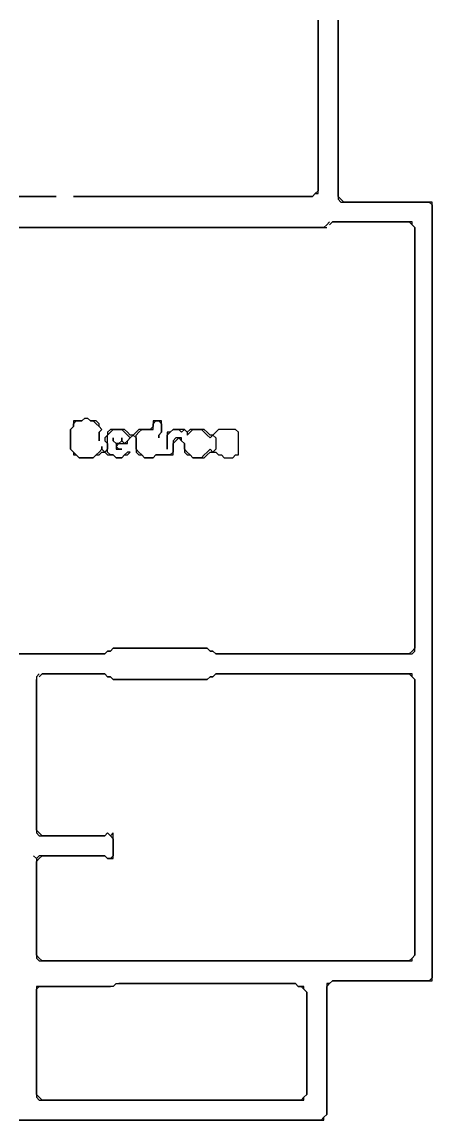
# Model space of a CAD drawing. Header units: metres. Extents: x 39 to 1548, y -1178 to -105.
# Drawn here: x 1324.9 to 1469, y -941 to -554.6 of the extents above; entities that cross this region are included whole.
import ezdxf

# ---------------------------------------------------------------- set-up
doc = ezdxf.new("R2010")
doc.units = ezdxf.units.M

msp = doc.modelspace()

# ---------------------------------------------------------------- linework, layer by layer
for points in [[(1436, -554), (1436, -555), (1436, -556), (1436, -557), (1436, -558), (1436, -559), (1436, -560), (1436, -561), (1436, -562), (1436, -563), (1436, -564), (1436, -565), (1436, -566), (1436, -567), (1436, -568), (1436, -569), (1436, -570), (1436, -571), (1436, -572), (1436, -573), (1436, -574), (1436, -575), (1436, -576), (1436, -577), (1436, -578), (1436, -579), (1436, -580), (1436, -581), (1436, -582), (1436, -583), (1436, -584), (1436, -585), (1436, -586), (1436, -587), (1436, -588), (1436, -589), (1436, -590), (1436, -591), (1436, -592), (1436, -593), (1436, -594), (1436, -595), (1436, -596), (1436, -597), (1436, -598), (1436, -599), (1436, -600), (1436, -601), (1436, -602), (1436, -603), (1436, -604), (1436, -605), (1436, -606), (1436, -607), (1436, -608), (1436, -609), (1436, -610), (1436, -611), (1436, -612), (1436, -613), (1436, -614), (1436, -615), (1436, -616), (1436, -617), (1437, -618), (1438, -618), (1439, -618), (1440, -618), (1441, -618), (1442, -618), (1443, -618), (1444, -618), (1445, -618), (1446, -618), (1447, -618), (1448, -618), (1449, -618), (1450, -618), (1451, -618), (1452, -618), (1453, -618), (1454, -618), (1455, -618), (1456, -618), (1457, -618), (1458, -618), (1459, -618), (1460, -618), (1461, -618), (1462, -618), (1463, -618), (1464, -618), (1465, -618), (1466, -618), (1467, -618), (1468, -618), (1469, -619), (1469, -620), (1469, -621), (1469, -622), (1469, -623), (1469, -624), (1469, -625), (1469, -626), (1469, -627), (1469, -628), (1469, -629), (1469, -630), (1469, -631), (1469, -632), (1469, -633), (1469, -634), (1469, -635), (1469, -636), (1469, -637), (1469, -638), (1469, -639), (1469, -640), (1469, -641), (1469, -642), (1469, -643), (1469, -644), (1469, -645), (1469, -646), (1469, -647), (1469, -648), (1469, -649), (1469, -650), (1469, -651), (1469, -652), (1469, -653), (1469, -654), (1469, -655), (1469, -656), (1469, -657), (1469, -658), (1469, -659), (1469, -660), (1469, -661), (1469, -662), (1469, -663), (1469, -664), (1469, -665), (1469, -666), (1469, -667), (1469, -668), (1469, -669), (1469, -670), (1469, -671), (1469, -672), (1469, -673), (1469, -674), (1469, -675), (1469, -676), (1469, -677), (1469, -678), (1469, -679), (1469, -680), (1469, -681), (1469, -682), (1469, -683), (1469, -684), (1469, -685), (1469, -686), (1469, -687), (1469, -688), (1469, -689), (1469, -690), (1469, -691), (1469, -692), (1469, -693), (1469, -694), (1469, -695), (1469, -696), (1469, -697), (1469, -698), (1469, -699), (1469, -700), (1469, -701), (1469, -702), (1469, -703), (1469, -704), (1469, -705), (1469, -706), (1469, -707), (1469, -708), (1469, -709), (1469, -710), (1469, -711), (1469, -712), (1469, -713), (1469, -714), (1469, -715), (1469, -716), (1469, -717), (1469, -718), (1469, -719), (1469, -720), (1469, -721), (1469, -722), (1469, -723), (1469, -724), (1469, -725), (1469, -726), (1469, -727), (1469, -728), (1469, -729), (1469, -730), (1469, -731), (1469, -732), (1469, -733), (1469, -734), (1469, -735), (1469, -736), (1469, -737), (1469, -738), (1469, -739), (1469, -740), (1469, -741), (1469, -742), (1469, -743), (1469, -744), (1469, -745), (1469, -746), (1469, -747), (1469, -748), (1469, -749), (1469, -750), (1469, -751), (1469, -752), (1469, -753), (1469, -754), (1469, -755), (1469, -756), (1469, -757), (1469, -758), (1469, -759), (1469, -760), (1469, -761), (1469, -762), (1469, -763), (1469, -764), (1469, -765), (1469, -766), (1469, -767), (1469, -768), (1469, -769), (1469, -770), (1469, -771), (1469, -772), (1469, -773), (1469, -774), (1469, -775), (1469, -776), (1469, -777), (1469, -778), (1469, -779), (1469, -780), (1469, -781), (1469, -782), (1469, -783), (1469, -784), (1469, -785), (1469, -786), (1469, -787), (1469, -788), (1469, -789), (1469, -790), (1469, -791), (1469, -792), (1469, -793), (1469, -794), (1469, -795), (1469, -796), (1469, -797), (1469, -798), (1469, -799), (1469, -800), (1469, -801), (1469, -802), (1469, -803), (1469, -804), (1469, -805), (1469, -806), (1469, -807), (1469, -808), (1469, -809), (1469, -810), (1469, -811), (1469, -812), (1469, -813), (1469, -814), (1469, -815), (1469, -816), (1469, -817), (1469, -818), (1469, -819), (1469, -820), (1469, -821), (1469, -822), (1469, -823), (1469, -824), (1469, -825), (1469, -826), (1469, -827), (1469, -828), (1469, -829), (1469, -830), (1469, -831), (1469, -832), (1469, -833), (1469, -834), (1469, -835), (1469, -836), (1469, -837), (1469, -838), (1469, -839), (1469, -840), (1469, -841), (1469, -842), (1469, -843), (1469, -844), (1469, -845), (1469, -846), (1469, -847), (1469, -848), (1469, -849), (1469, -850), (1469, -851), (1469, -852), (1469, -853), (1469, -854), (1469, -855), (1469, -856), (1469, -857), (1469, -858), (1469, -859), (1469, -860), (1469, -861), (1469, -862), (1469, -863), (1469, -864), (1469, -865), (1469, -866), (1469, -867), (1469, -868), (1469, -869), (1469, -870), (1469, -871), (1469, -872), (1469, -873), (1469, -874), (1469, -875), (1469, -876), (1469, -877), (1469, -878), (1469, -879), (1469, -880), (1469, -881), (1469, -882), (1469, -883), (1469, -884), (1469, -885), (1469, -886), (1469, -887), (1469, -888), (1469, -889), (1469, -890), (1469, -891), (1468, -892), (1467, -892), (1466, -892), (1465, -892), (1464, -892), (1463, -892), (1462, -892), (1461, -892), (1460, -892), (1459, -892), (1458, -892), (1457, -892), (1456, -892), (1455, -892), (1454, -892), (1453, -892), (1452, -892), (1451, -892), (1450, -892), (1449, -892), (1448, -892), (1447, -892), (1446, -892), (1445, -892), (1444, -892), (1443, -892), (1442, -892), (1441, -892), (1440, -892), (1439, -892), (1438, -892), (1437, -892), (1436, -892), (1435, -892), (1434, -892), (1433, -893), (1432, -893), (1432, -894), (1432, -895), (1432, -896), (1432, -897), (1432, -898), (1432, -899), (1432, -900), (1432, -901), (1432, -902), (1432, -903), (1432, -904), (1432, -905), (1432, -906), (1432, -907), (1432, -908), (1432, -909), (1432, -910), (1432, -911), (1432, -912), (1432, -913), (1432, -914), (1432, -915), (1432, -916), (1432, -917), (1432, -918), (1432, -919), (1432, -920), (1432, -921), (1432, -922), (1432, -923), (1432, -924), (1432, -925), (1432, -926), (1432, -927), (1432, -928), (1432, -929), (1432, -930), (1432, -931), (1432, -932), (1432, -933), (1432, -934), (1432, -935), (1432, -936), (1432, -937), (1432, -938), (1432, -939), (1431, -940), (1430, -941), (1429, -941), (1428, -941), (1427, -941), (1426, -941), (1425, -941), (1424, -941), (1423, -941), (1422, -941), (1421, -941), (1420, -941), (1419, -941), (1418, -941), (1417, -941), (1416, -941), (1415, -941), (1414, -941), (1413, -941), (1412, -941), (1411, -941), (1410, -941), (1409, -941), (1408, -941), (1407, -941), (1406, -941), (1405, -941), (1404, -941), (1403, -941), (1402, -941), (1401, -941), (1400, -941), (1399, -941), (1398, -941), (1397, -941), (1396, -941), (1395, -941), (1394, -941), (1393, -941), (1392, -941), (1391, -941), (1390, -941), (1389, -941), (1388, -941), (1387, -941), (1386, -941), (1385, -941), (1384, -941), (1383, -941), (1382, -941), (1381, -941), (1380, -941), (1379, -941), (1378, -941), (1377, -941), (1376, -941), (1375, -941), (1374, -941), (1373, -941), (1372, -941), (1371, -941), (1370, -941), (1369, -941), (1368, -941), (1367, -941), (1366, -941), (1365, -941), (1364, -941), (1363, -941), (1362, -941), (1361, -941), (1360, -941), (1359, -941), (1358, -941), (1357, -941), (1356, -941), (1355, -941), (1354, -941), (1353, -941), (1352, -941), (1351, -941), (1350, -941), (1349, -941), (1348, -941), (1347, -941), (1346, -941), (1345, -941), (1344, -941), (1343, -941), (1342, -941), (1341, -941), (1340, -941), (1339, -941), (1338, -941), (1337, -941), (1336, -941), (1335, -941), (1334, -941), (1333, -941), (1332, -941), (1331, -941), (1330, -941), (1329, -941), (1328, -941), (1327, -941), (1326, -941), (1325, -941), (1324, -941)], [(1324, -941), (1325, -941), (1326, -941), (1327, -941), (1328, -941), (1329, -941), (1330, -941), (1331, -941), (1332, -941), (1333, -941), (1334, -941), (1335, -941), (1336, -941), (1337, -941), (1338, -941), (1339, -941), (1340, -941), (1341, -941), (1342, -941), (1343, -941), (1344, -941), (1345, -941), (1346, -941), (1347, -941), (1348, -941), (1349, -941), (1350, -941), (1351, -941), (1352, -941), (1353, -941), (1354, -941), (1355, -941), (1356, -941), (1357, -941), (1358, -941), (1359, -941), (1360, -941), (1361, -941), (1362, -941), (1363, -941), (1364, -941), (1365, -941), (1366, -941), (1367, -941), (1368, -941), (1369, -941), (1370, -941), (1371, -941), (1372, -941), (1373, -941), (1374, -941), (1375, -941), (1376, -941), (1377, -941), (1378, -941), (1379, -941), (1380, -941), (1381, -941), (1382, -941), (1383, -941), (1384, -941), (1385, -941), (1386, -941), (1387, -941), (1388, -941), (1389, -941), (1390, -941), (1391, -941), (1392, -941), (1393, -941), (1394, -941), (1395, -941), (1396, -941), (1397, -941), (1398, -941), (1399, -941), (1400, -941), (1401, -941), (1402, -941), (1403, -941), (1404, -941), (1405, -941), (1406, -941), (1407, -941), (1408, -941), (1409, -941), (1410, -941), (1411, -941), (1412, -941), (1413, -941), (1414, -941), (1415, -941), (1416, -941), (1417, -941), (1418, -941), (1419, -941), (1420, -941), (1421, -941), (1422, -941), (1423, -941), (1424, -941), (1425, -941), (1426, -941), (1427, -941), (1428, -941), (1429, -941), (1430, -941), (1431, -941), (1431, -940), (1432, -939), (1432, -938), (1432, -937), (1432, -936), (1432, -935), (1432, -934), (1432, -933), (1432, -932), (1432, -931), (1432, -930), (1432, -929), (1432, -928), (1432, -927), (1432, -926), (1432, -925), (1432, -924), (1432, -923), (1432, -922), (1432, -921), (1432, -920), (1432, -919), (1432, -918), (1432, -917), (1432, -916), (1432, -915), (1432, -914), (1432, -913), (1432, -912), (1432, -911), (1432, -910), (1432, -909), (1432, -908), (1432, -907), (1432, -906), (1432, -905), (1432, -904), (1432, -903), (1432, -902), (1432, -901), (1432, -900), (1432, -899), (1432, -898), (1432, -897), (1432, -896), (1432, -895), (1432, -894), (1433, -893), (1434, -892), (1435, -892), (1436, -892), (1437, -892), (1438, -892), (1439, -892), (1440, -892), (1441, -892), (1442, -892), (1443, -892), (1444, -892), (1445, -892), (1446, -892), (1447, -892), (1448, -892), (1449, -892), (1450, -892), (1451, -892), (1452, -892), (1453, -892), (1454, -892), (1455, -892), (1456, -892), (1457, -892), (1458, -892), (1459, -892), (1460, -892), (1461, -892), (1462, -892), (1463, -892), (1464, -892), (1465, -892), (1466, -892), (1467, -892), (1468, -892), (1469, -892), (1469, -891), (1469, -890), (1469, -889), (1469, -888), (1469, -887), (1469, -886), (1469, -885), (1469, -884), (1469, -883), (1469, -882), (1469, -881), (1469, -880), (1469, -879), (1469, -878), (1469, -877), (1469, -876), (1469, -875), (1469, -874), (1469, -873), (1469, -872), (1469, -871), (1469, -870), (1469, -869), (1469, -868), (1469, -867), (1469, -866), (1469, -865), (1469, -864), (1469, -863), (1469, -862), (1469, -861), (1469, -860), (1469, -859), (1469, -858), (1469, -857), (1469, -856), (1469, -855), (1469, -854), (1469, -853), (1469, -852), (1469, -851), (1469, -850), (1469, -849), (1469, -848), (1469, -847), (1469, -846), (1469, -845), (1469, -844), (1469, -843), (1469, -842), (1469, -841), (1469, -840), (1469, -839), (1469, -838), (1469, -837), (1469, -836), (1469, -835), (1469, -834), (1469, -833), (1469, -832), (1469, -831), (1469, -830), (1469, -829), (1469, -828), (1469, -827), (1469, -826), (1469, -825), (1469, -824), (1469, -823), (1469, -822), (1469, -821), (1469, -820), (1469, -819), (1469, -818), (1469, -817), (1469, -816), (1469, -815), (1469, -814), (1469, -813), (1469, -812), (1469, -811), (1469, -810), (1469, -809), (1469, -808), (1469, -807), (1469, -806), (1469, -805), (1469, -804), (1469, -803), (1469, -802), (1469, -801), (1469, -800), (1469, -799), (1469, -798), (1469, -797), (1469, -796), (1469, -795), (1469, -794), (1469, -793), (1469, -792), (1469, -791), (1469, -790), (1469, -789), (1469, -788), (1469, -787), (1469, -786), (1469, -785), (1469, -784), (1469, -783), (1469, -782), (1469, -781), (1469, -780), (1469, -779), (1469, -778), (1469, -777), (1469, -776), (1469, -775), (1469, -774), (1469, -773), (1469, -772), (1469, -771), (1469, -770), (1469, -769), (1469, -768), (1469, -767), (1469, -766), (1469, -765), (1469, -764), (1469, -763), (1469, -762), (1469, -761), (1469, -760), (1469, -759), (1469, -758), (1469, -757), (1469, -756), (1469, -755), (1469, -754), (1469, -753), (1469, -752), (1469, -751), (1469, -750), (1469, -749), (1469, -748), (1469, -747), (1469, -746), (1469, -745), (1469, -744), (1469, -743), (1469, -742), (1469, -741), (1469, -740), (1469, -739), (1469, -738), (1469, -737), (1469, -736), (1469, -735), (1469, -734), (1469, -733), (1469, -732), (1469, -731), (1469, -730), (1469, -729), (1469, -728), (1469, -727), (1469, -726), (1469, -725), (1469, -724), (1469, -723), (1469, -722), (1469, -721), (1469, -720), (1469, -719), (1469, -718), (1469, -717), (1469, -716), (1469, -715), (1469, -714), (1469, -713), (1469, -712), (1469, -711), (1469, -710), (1469, -709), (1469, -708), (1469, -707), (1469, -706), (1469, -705), (1469, -704), (1469, -703), (1469, -702), (1469, -701), (1469, -700), (1469, -699), (1469, -698), (1469, -697), (1469, -696), (1469, -695), (1469, -694), (1469, -693), (1469, -692), (1469, -691), (1469, -690), (1469, -689), (1469, -688), (1469, -687), (1469, -686), (1469, -685), (1469, -684), (1469, -683), (1469, -682), (1469, -681), (1469, -680), (1469, -679), (1469, -678), (1469, -677), (1469, -676), (1469, -675), (1469, -674), (1469, -673), (1469, -672), (1469, -671), (1469, -670), (1469, -669), (1469, -668), (1469, -667), (1469, -666), (1469, -665), (1469, -664), (1469, -663), (1469, -662), (1469, -661), (1469, -660), (1469, -659), (1469, -658), (1469, -657), (1469, -656), (1469, -655), (1469, -654), (1469, -653), (1469, -652), (1469, -651), (1469, -650), (1469, -649), (1469, -648), (1469, -647), (1469, -646), (1469, -645), (1469, -644), (1469, -643), (1469, -642), (1469, -641), (1469, -640), (1469, -639), (1469, -638), (1469, -637), (1469, -636), (1469, -635), (1469, -634), (1469, -633), (1469, -632), (1469, -631), (1469, -630), (1469, -629), (1469, -628), (1469, -627), (1469, -626), (1469, -625), (1469, -624), (1469, -623), (1469, -622), (1469, -621), (1469, -620), (1469, -619), (1469, -618), (1468, -618), (1467, -618), (1466, -618), (1465, -618), (1464, -618), (1463, -618), (1462, -618), (1461, -618), (1460, -618), (1459, -618), (1458, -618), (1457, -618), (1456, -618), (1455, -618), (1454, -618), (1453, -618), (1452, -618), (1451, -618), (1450, -618), (1449, -618), (1448, -618), (1447, -618), (1446, -618), (1445, -618), (1444, -618), (1443, -618), (1442, -618), (1441, -618), (1440, -618), (1439, -618), (1438, -618), (1437, -617), (1436, -616), (1436, -615), (1436, -614), (1436, -613), (1436, -612), (1436, -611), (1436, -610), (1436, -609), (1436, -608), (1436, -607), (1436, -606), (1436, -605), (1436, -604), (1436, -603), (1436, -602), (1436, -601), (1436, -600), (1436, -599), (1436, -598), (1436, -597), (1436, -596), (1436, -595), (1436, -594), (1436, -593), (1436, -592), (1436, -591), (1436, -590), (1436, -589), (1436, -588), (1436, -587), (1436, -586), (1436, -585), (1436, -584), (1436, -583), (1436, -582), (1436, -581), (1436, -580), (1436, -579), (1436, -578), (1436, -577), (1436, -576), (1436, -575), (1436, -574), (1436, -573), (1436, -572), (1436, -571), (1436, -570), (1436, -569), (1436, -568), (1436, -567), (1436, -566), (1436, -565), (1436, -564), (1436, -563), (1436, -562), (1436, -561), (1436, -560), (1436, -559), (1436, -558), (1436, -557), (1436, -556), (1436, -555), (1436, -554)], [(1429, -554), (1429, -555), (1429, -556), (1429, -557), (1429, -558), (1429, -559), (1429, -560), (1429, -561), (1429, -562), (1429, -563), (1429, -564), (1429, -565), (1429, -566), (1429, -567), (1429, -568), (1429, -569), (1429, -570), (1429, -571), (1429, -572), (1429, -573), (1429, -574), (1429, -575), (1429, -576), (1429, -577), (1429, -578), (1429, -579), (1429, -580), (1429, -581), (1429, -582), (1429, -583), (1429, -584), (1429, -585), (1429, -586), (1429, -587), (1429, -588), (1429, -589), (1429, -590), (1429, -591), (1429, -592), (1429, -593), (1429, -594), (1429, -595), (1429, -596), (1429, -597), (1429, -598), (1429, -599), (1429, -600), (1429, -601), (1429, -602), (1429, -603), (1429, -604), (1429, -605), (1429, -606), (1429, -607), (1429, -608), (1429, -609), (1429, -610), (1429, -611), (1429, -612), (1429, -613), (1429, -614), (1428, -615), (1427, -616), (1426, -616), (1425, -616), (1424, -616), (1423, -616), (1422, -616), (1421, -616), (1420, -616), (1419, -616), (1418, -616), (1417, -616), (1416, -616), (1415, -616), (1414, -616), (1413, -616), (1412, -616), (1411, -616), (1410, -616), (1409, -616), (1408, -616), (1407, -616), (1406, -616), (1405, -616), (1404, -616), (1403, -616), (1402, -616), (1401, -616), (1400, -616), (1399, -616), (1398, -616), (1397, -616), (1396, -616), (1395, -616), (1394, -616), (1393, -616), (1392, -616), (1391, -616), (1390, -616), (1389, -616), (1388, -616), (1387, -616), (1386, -616), (1385, -616), (1384, -616), (1383, -616), (1382, -616), (1381, -616), (1380, -616), (1379, -616), (1378, -616), (1377, -616), (1376, -616), (1375, -616), (1374, -616), (1373, -616), (1372, -616), (1371, -616), (1370, -616), (1369, -616), (1368, -616), (1367, -616), (1366, -616), (1365, -616), (1364, -616), (1363, -616), (1362, -616), (1361, -616), (1360, -616), (1359, -616), (1358, -616), (1357, -616), (1356, -616), (1355, -616), (1354, -616), (1353, -616), (1352, -616), (1351, -616), (1350, -616), (1349, -616), (1348, -616), (1347, -616), (1346, -616), (1345, -616), (1344, -616), (1343, -616), (1344, -616), (1345, -616), (1346, -616), (1347, -616), (1348, -616), (1349, -616), (1350, -616), (1351, -616), (1352, -616), (1353, -616), (1354, -616), (1355, -616), (1356, -616), (1357, -616), (1358, -616), (1359, -616), (1360, -616), (1361, -616), (1362, -616), (1363, -616), (1364, -616), (1365, -616), (1366, -616), (1367, -616), (1368, -616), (1369, -616), (1370, -616), (1371, -616), (1372, -616), (1373, -616), (1374, -616), (1375, -616), (1376, -616), (1377, -616), (1378, -616), (1379, -616), (1380, -616), (1381, -616), (1382, -616), (1383, -616), (1384, -616), (1385, -616), (1386, -616), (1387, -616), (1388, -616), (1389, -616), (1390, -616), (1391, -616), (1392, -616), (1393, -616), (1394, -616), (1395, -616), (1396, -616), (1397, -616), (1398, -616), (1399, -616), (1400, -616), (1401, -616), (1402, -616), (1403, -616), (1404, -616), (1405, -616), (1406, -616), (1407, -616), (1408, -616), (1409, -616), (1410, -616), (1411, -616), (1412, -616), (1413, -616), (1414, -616), (1415, -616), (1416, -616), (1417, -616), (1418, -616), (1419, -616), (1420, -616), (1421, -616), (1422, -616), (1423, -616), (1424, -616), (1425, -616), (1426, -616), (1427, -616), (1428, -615), (1429, -615), (1429, -614), (1429, -613), (1429, -612), (1429, -611), (1429, -610), (1429, -609), (1429, -608), (1429, -607), (1429, -606), (1429, -605), (1429, -604), (1429, -603), (1429, -602), (1429, -601), (1429, -600), (1429, -599), (1429, -598), (1429, -597), (1429, -596), (1429, -595), (1429, -594), (1429, -593), (1429, -592), (1429, -591), (1429, -590), (1429, -589), (1429, -588), (1429, -587), (1429, -586), (1429, -585), (1429, -584), (1429, -583), (1429, -582), (1429, -581), (1429, -580), (1429, -579), (1429, -578), (1429, -577), (1429, -576), (1429, -575), (1429, -574), (1429, -573), (1429, -572), (1429, -571), (1429, -570), (1429, -569), (1429, -568), (1429, -567), (1429, -566), (1429, -565), (1429, -564), (1429, -563), (1429, -562), (1429, -561), (1429, -560), (1429, -559), (1429, -558), (1429, -557), (1429, -556), (1429, -555), (1429, -554)], [(1324, -616), (1325, -616), (1326, -616), (1327, -616), (1328, -616), (1329, -616), (1330, -616), (1331, -616), (1332, -616), (1333, -616), (1334, -616), (1335, -616), (1336, -616), (1337, -616), (1336, -616), (1335, -616), (1334, -616), (1333, -616), (1332, -616), (1331, -616), (1330, -616), (1329, -616), (1328, -616), (1327, -616), (1326, -616), (1325, -616), (1324, -616)], [(1433, -626), (1434, -625), (1435, -625), (1436, -625), (1437, -625), (1438, -625), (1439, -625), (1440, -625), (1441, -625), (1442, -625), (1443, -625), (1444, -625), (1445, -625), (1446, -625), (1447, -625), (1448, -625), (1449, -625), (1450, -625), (1451, -625), (1452, -625), (1453, -625), (1454, -625), (1455, -625), (1456, -625), (1457, -625), (1458, -625), (1459, -625), (1460, -625), (1461, -625), (1462, -626), (1463, -627), (1463, -628), (1463, -629), (1463, -630), (1463, -631), (1463, -632), (1463, -633), (1463, -634), (1463, -635), (1463, -636), (1463, -637), (1463, -638), (1463, -639), (1463, -640), (1463, -641), (1463, -642), (1463, -643), (1463, -644), (1463, -645), (1463, -646), (1463, -647), (1463, -648), (1463, -649), (1463, -650), (1463, -651), (1463, -652), (1463, -653), (1463, -654), (1463, -655), (1463, -656), (1463, -657), (1463, -658), (1463, -659), (1463, -660), (1463, -661), (1463, -662), (1463, -663), (1463, -664), (1463, -665), (1463, -666), (1463, -667), (1463, -668), (1463, -669), (1463, -670), (1463, -671), (1463, -672), (1463, -673), (1463, -674), (1463, -675), (1463, -676), (1463, -677), (1463, -678), (1463, -679), (1463, -680), (1463, -681), (1463, -682), (1463, -683), (1463, -684), (1463, -685), (1463, -686), (1463, -687), (1463, -688), (1463, -689), (1463, -690), (1463, -691), (1463, -692), (1463, -693), (1463, -694), (1463, -695), (1463, -696), (1463, -697), (1463, -698), (1463, -699), (1463, -700), (1463, -701), (1463, -702), (1463, -703), (1463, -704), (1463, -705), (1463, -706), (1463, -707), (1463, -708), (1463, -709), (1463, -710), (1463, -711), (1463, -712), (1463, -713), (1463, -714), (1463, -715), (1463, -716), (1463, -717), (1463, -718), (1463, -719), (1463, -720), (1463, -721), (1463, -722), (1463, -723), (1463, -724), (1463, -725), (1463, -726), (1463, -727), (1463, -728), (1463, -729), (1463, -730), (1463, -731), (1463, -732), (1463, -733), (1463, -734), (1463, -735), (1463, -736), (1463, -737), (1463, -738), (1463, -739), (1463, -740), (1463, -741), (1463, -742), (1463, -743), (1463, -744), (1463, -745), (1463, -746), (1463, -747), (1463, -748), (1463, -749), (1463, -750), (1463, -751), (1463, -752), (1463, -753), (1463, -754), (1463, -755), (1463, -756), (1463, -757), (1463, -758), (1463, -759), (1463, -760), (1463, -761), (1463, -762), (1463, -763), (1463, -764), (1463, -765), (1463, -766), (1463, -767), (1463, -768), (1463, -769), (1463, -770), (1463, -771), (1463, -772), (1463, -773), (1463, -774), (1463, -775), (1462, -776), (1461, -777), (1460, -777), (1459, -777), (1458, -777), (1457, -777), (1456, -777), (1455, -777), (1454, -777), (1453, -777), (1452, -777), (1451, -777), (1450, -777), (1449, -777), (1448, -777), (1447, -777), (1446, -777), (1445, -777), (1444, -777), (1443, -777), (1442, -777), (1441, -777), (1440, -777), (1439, -777), (1438, -777), (1437, -777), (1436, -777), (1435, -777), (1434, -777), (1433, -777), (1432, -777), (1431, -777), (1430, -777), (1429, -777), (1428, -777), (1427, -777), (1426, -777), (1425, -777), (1424, -777), (1423, -777), (1422, -777), (1421, -777), (1420, -777), (1419, -777), (1418, -777), (1417, -777), (1416, -777), (1415, -777), (1414, -777), (1413, -777), (1412, -777), (1411, -777), (1410, -777), (1409, -777), (1408, -777), (1407, -777), (1406, -777), (1405, -777), (1404, -777), (1403, -777), (1402, -777), (1401, -777), (1400, -777), (1399, -777), (1398, -777), (1397, -777), (1396, -777), (1395, -777), (1394, -777), (1393, -777), (1392, -776), (1391, -776), (1390, -775), (1389, -775), (1388, -775), (1387, -775), (1386, -775), (1385, -775), (1384, -775), (1383, -775), (1382, -775), (1381, -775), (1380, -775), (1379, -775), (1378, -775), (1377, -775), (1376, -775), (1375, -775), (1374, -775), (1373, -775), (1372, -775), (1371, -775), (1370, -775), (1369, -775), (1368, -775), (1367, -775), (1366, -775), (1365, -775), (1364, -775), (1363, -775), (1362, -775), (1361, -775), (1360, -775), (1359, -775), (1358, -775), (1357, -775), (1356, -776), (1355, -776), (1354, -777), (1353, -777), (1352, -777), (1351, -777), (1350, -777), (1349, -777), (1348, -777), (1347, -777), (1346, -777), (1345, -777), (1344, -777), (1343, -777), (1342, -777), (1341, -777), (1340, -777), (1339, -777), (1338, -777), (1337, -777), (1336, -777), (1335, -777), (1334, -777), (1333, -777), (1332, -777), (1331, -777), (1330, -777), (1329, -777), (1328, -777), (1327, -777), (1326, -777), (1325, -777), (1324, -777)], [(1433, -625), (1432, -626), (1431, -627), (1430, -627), (1429, -627), (1428, -627), (1427, -627), (1426, -627), (1425, -627), (1424, -627), (1423, -627), (1422, -627), (1421, -627), (1420, -627), (1419, -627), (1418, -627), (1417, -627), (1416, -627), (1415, -627), (1414, -627), (1413, -627), (1412, -627), (1411, -627), (1410, -627), (1409, -627), (1408, -627), (1407, -627), (1406, -627), (1405, -627), (1404, -627), (1403, -627), (1402, -627), (1401, -627), (1400, -627), (1399, -627), (1398, -627), (1397, -627), (1396, -627), (1395, -627), (1394, -627), (1393, -627), (1392, -627), (1391, -627), (1390, -627), (1389, -627), (1388, -627), (1387, -627), (1386, -627), (1385, -627), (1384, -627), (1383, -627), (1382, -627), (1381, -627), (1380, -627), (1379, -627), (1378, -627), (1377, -627), (1376, -627), (1375, -627), (1374, -627), (1373, -627), (1372, -627), (1371, -627), (1370, -627), (1369, -627), (1368, -627), (1367, -627), (1366, -627), (1365, -627), (1364, -627), (1363, -627), (1362, -627), (1361, -627), (1360, -627), (1359, -627), (1358, -627), (1357, -627), (1356, -627), (1355, -627), (1354, -627), (1353, -627), (1352, -627), (1351, -627), (1350, -627), (1349, -627), (1348, -627), (1347, -627), (1346, -627), (1345, -627), (1344, -627), (1343, -627), (1342, -627), (1341, -627), (1340, -627), (1339, -627), (1338, -627), (1337, -627), (1336, -627), (1335, -627), (1334, -627), (1333, -627), (1332, -627), (1331, -627), (1330, -627), (1329, -627), (1328, -627), (1327, -627), (1326, -627), (1325, -627), (1324, -627)], [(1324, -777), (1325, -777), (1326, -777), (1327, -777), (1328, -777), (1329, -777), (1330, -777), (1331, -777), (1332, -777), (1333, -777), (1334, -777), (1335, -777), (1336, -777), (1337, -777), (1338, -777), (1339, -777), (1340, -777), (1341, -777), (1342, -777), (1343, -777), (1344, -777), (1345, -777), (1346, -777), (1347, -777), (1348, -777), (1349, -777), (1350, -777), (1351, -777), (1352, -777), (1353, -777), (1354, -777), (1355, -776), (1356, -776), (1357, -775), (1358, -775), (1359, -775), (1360, -775), (1361, -775), (1362, -775), (1363, -775), (1364, -775), (1365, -775), (1366, -775), (1367, -775), (1368, -775), (1369, -775), (1370, -775), (1371, -775), (1372, -775), (1373, -775), (1374, -775), (1375, -775), (1376, -775), (1377, -775), (1378, -775), (1379, -775), (1380, -775), (1381, -775), (1382, -775), (1383, -775), (1384, -775), (1385, -775), (1386, -775), (1387, -775), (1388, -775), (1389, -775), (1390, -775), (1391, -776), (1392, -776), (1393, -777), (1394, -777), (1395, -777), (1396, -777), (1397, -777), (1398, -777), (1399, -777), (1400, -777), (1401, -777), (1402, -777), (1403, -777), (1404, -777), (1405, -777), (1406, -777), (1407, -777), (1408, -777), (1409, -777), (1410, -777), (1411, -777), (1412, -777), (1413, -777), (1414, -777), (1415, -777), (1416, -777), (1417, -777), (1418, -777), (1419, -777), (1420, -777), (1421, -777), (1422, -777), (1423, -777), (1424, -777), (1425, -777), (1426, -777), (1427, -777), (1428, -777), (1429, -777), (1430, -777), (1431, -777), (1432, -777), (1433, -777), (1434, -777), (1435, -777), (1436, -777), (1437, -777), (1438, -777), (1439, -777), (1440, -777), (1441, -777), (1442, -777), (1443, -777), (1444, -777), (1445, -777), (1446, -777), (1447, -777), (1448, -777), (1449, -777), (1450, -777), (1451, -777), (1452, -777), (1453, -777), (1454, -777), (1455, -777), (1456, -777), (1457, -777), (1458, -777), (1459, -777), (1460, -777), (1461, -777), (1462, -777), (1463, -776), (1463, -775), (1463, -774), (1463, -773), (1463, -772), (1463, -771), (1463, -770), (1463, -769), (1463, -768), (1463, -767), (1463, -766), (1463, -765), (1463, -764), (1463, -763), (1463, -762), (1463, -761), (1463, -760), (1463, -759), (1463, -758), (1463, -757), (1463, -756), (1463, -755), (1463, -754), (1463, -753), (1463, -752), (1463, -751), (1463, -750), (1463, -749), (1463, -748), (1463, -747), (1463, -746), (1463, -745), (1463, -744), (1463, -743), (1463, -742), (1463, -741), (1463, -740), (1463, -739), (1463, -738), (1463, -737), (1463, -736), (1463, -735), (1463, -734), (1463, -733), (1463, -732), (1463, -731), (1463, -730), (1463, -729), (1463, -728), (1463, -727), (1463, -726), (1463, -725), (1463, -724), (1463, -723), (1463, -722), (1463, -721), (1463, -720), (1463, -719), (1463, -718), (1463, -717), (1463, -716), (1463, -715), (1463, -714), (1463, -713), (1463, -712), (1463, -711), (1463, -710), (1463, -709), (1463, -708), (1463, -707), (1463, -706), (1463, -705), (1463, -704), (1463, -703), (1463, -702), (1463, -701), (1463, -700), (1463, -699), (1463, -698), (1463, -697), (1463, -696), (1463, -695), (1463, -694), (1463, -693), (1463, -692), (1463, -691), (1463, -690), (1463, -689), (1463, -688), (1463, -687), (1463, -686), (1463, -685), (1463, -684), (1463, -683), (1463, -682), (1463, -681), (1463, -680), (1463, -679), (1463, -678), (1463, -677), (1463, -676), (1463, -675), (1463, -674), (1463, -673), (1463, -672), (1463, -671), (1463, -670), (1463, -669), (1463, -668), (1463, -667), (1463, -666), (1463, -665), (1463, -664), (1463, -663), (1463, -662), (1463, -661), (1463, -660), (1463, -659), (1463, -658), (1463, -657), (1463, -656), (1463, -655), (1463, -654), (1463, -653), (1463, -652), (1463, -651), (1463, -650), (1463, -649), (1463, -648), (1463, -647), (1463, -646), (1463, -645), (1463, -644), (1463, -643), (1463, -642), (1463, -641), (1463, -640), (1463, -639), (1463, -638), (1463, -637), (1463, -636), (1463, -635), (1463, -634), (1463, -633), (1463, -632), (1463, -631), (1463, -630), (1463, -629), (1463, -628), (1463, -627), (1462, -626), (1462, -625), (1461, -625), (1460, -625), (1459, -625), (1458, -625), (1457, -625), (1456, -625), (1455, -625), (1454, -625), (1453, -625), (1452, -625), (1451, -625), (1450, -625), (1449, -625), (1448, -625), (1447, -625), (1446, -625), (1445, -625), (1444, -625), (1443, -625), (1442, -625), (1441, -625), (1440, -625), (1439, -625), (1438, -625), (1437, -625), (1436, -625), (1435, -625), (1434, -625)], [(1324, -627), (1325, -627), (1326, -627), (1327, -627), (1328, -627), (1329, -627), (1330, -627), (1331, -627), (1332, -627), (1333, -627), (1334, -627), (1335, -627), (1336, -627), (1337, -627), (1338, -627), (1339, -627), (1340, -627), (1341, -627), (1342, -627), (1343, -627), (1344, -627), (1345, -627), (1346, -627), (1347, -627), (1348, -627), (1349, -627), (1350, -627), (1351, -627), (1352, -627), (1353, -627), (1354, -627), (1355, -627), (1356, -627), (1357, -627), (1358, -627), (1359, -627), (1360, -627), (1361, -627), (1362, -627), (1363, -627), (1364, -627), (1365, -627), (1366, -627), (1367, -627), (1368, -627), (1369, -627), (1370, -627), (1371, -627), (1372, -627), (1373, -627), (1374, -627), (1375, -627), (1376, -627), (1377, -627), (1378, -627), (1379, -627), (1380, -627), (1381, -627), (1382, -627), (1383, -627), (1384, -627), (1385, -627), (1386, -627), (1387, -627), (1388, -627), (1389, -627), (1390, -627), (1391, -627), (1392, -627), (1393, -627), (1394, -627), (1395, -627), (1396, -627), (1397, -627), (1398, -627), (1399, -627), (1400, -627), (1401, -627), (1402, -627), (1403, -627), (1404, -627), (1405, -627), (1406, -627), (1407, -627), (1408, -627), (1409, -627), (1410, -627), (1411, -627), (1412, -627), (1413, -627), (1414, -627), (1415, -627), (1416, -627), (1417, -627), (1418, -627), (1419, -627), (1420, -627), (1421, -627), (1422, -627), (1423, -627), (1424, -627), (1425, -627), (1426, -627), (1427, -627), (1428, -627), (1429, -627), (1430, -627), (1431, -627), (1432, -627)], [(1347, -694), (1346, -695), (1345, -695), (1344, -695), (1343, -695), (1343, -696), (1343, -697), (1342, -698), (1342, -699), (1342, -700), (1342, -701), (1342, -702), (1342, -703), (1342, -704), (1342, -705), (1343, -706), (1343, -707), (1344, -707), (1345, -708), (1346, -708), (1347, -708), (1348, -708), (1349, -708), (1350, -708), (1351, -707), (1352, -707), (1353, -706), (1354, -706), (1355, -707), (1356, -707), (1357, -707), (1358, -708), (1359, -708), (1360, -708), (1361, -707), (1362, -707), (1363, -706), (1362, -706), (1361, -707), (1360, -708), (1359, -708), (1358, -708), (1357, -707), (1356, -707), (1355, -706), (1355, -705), (1355, -704), (1355, -703), (1355, -702), (1355, -701), (1355, -700), (1356, -699), (1357, -698), (1358, -698), (1359, -698), (1360, -698), (1361, -699), (1362, -700), (1363, -701), (1362, -702), (1361, -703), (1360, -702), (1360, -701), (1360, -702), (1359, -703), (1358, -703), (1357, -702), (1357, -701), (1357, -702), (1358, -703), (1358, -704), (1358, -705), (1359, -705), (1360, -705), (1359, -705), (1358, -704), (1359, -703), (1360, -703), (1361, -703), (1362, -703), (1362, -702), (1363, -701), (1364, -700), (1365, -701), (1365, -702), (1365, -703), (1365, -704), (1365, -705), (1365, -706), (1366, -707), (1367, -707), (1368, -708), (1369, -708), (1370, -708), (1371, -708), (1372, -707), (1373, -707), (1374, -707), (1375, -707), (1376, -707), (1377, -707), (1378, -707), (1378, -706), (1378, -705), (1378, -704), (1378, -703), (1379, -702), (1380, -701), (1381, -702), (1382, -703), (1382, -704), (1382, -705), (1382, -706), (1383, -707), (1384, -707), (1385, -708), (1386, -708), (1387, -708), (1388, -708), (1389, -708), (1390, -707), (1391, -706), (1392, -706), (1393, -706), (1394, -707), (1395, -707), (1396, -708), (1397, -708), (1398, -708), (1399, -708), (1400, -707), (1401, -707), (1401, -706), (1401, -705), (1401, -704), (1401, -703), (1401, -702), (1401, -701), (1401, -700), (1401, -699), (1400, -698), (1399, -698), (1398, -698), (1397, -698), (1396, -698), (1395, -698), (1394, -698), (1393, -699), (1392, -700), (1391, -700), (1390, -699), (1389, -698), (1388, -698), (1387, -698), (1386, -698), (1385, -698), (1384, -698), (1383, -699), (1382, -698), (1381, -698), (1380, -698), (1379, -698), (1378, -698), (1377, -699), (1376, -699), (1376, -700), (1376, -701), (1376, -702), (1376, -703), (1376, -704), (1376, -705), (1376, -704), (1376, -703), (1376, -702), (1376, -701), (1376, -700), (1377, -699), (1378, -698), (1379, -698), (1380, -698), (1381, -699), (1382, -698), (1383, -699), (1383, -700), (1384, -699), (1385, -698), (1386, -698), (1387, -698), (1388, -698), (1389, -699), (1390, -700), (1391, -701), (1392, -700), (1393, -701), (1393, -702), (1393, -703), (1393, -704), (1393, -705), (1392, -706), (1391, -705), (1390, -706), (1389, -707), (1388, -708), (1387, -708), (1386, -708), (1385, -708), (1384, -707), (1383, -706), (1382, -705), (1382, -704), (1382, -703), (1381, -702), (1381, -701), (1380, -701), (1379, -701), (1378, -702), (1378, -703), (1378, -704), (1378, -705), (1378, -706), (1377, -707), (1376, -707), (1375, -707), (1374, -707), (1373, -707), (1372, -707), (1371, -708), (1370, -708), (1369, -708), (1368, -708), (1367, -707), (1366, -706), (1365, -705), (1365, -704), (1365, -703), (1365, -702), (1365, -701), (1365, -700), (1366, -699), (1367, -698), (1368, -698), (1369, -698), (1370, -698), (1371, -698), (1371, -697), (1371, -696), (1372, -695), (1373, -695), (1374, -696), (1374, -697), (1374, -698), (1374, -699), (1373, -700), (1373, -701), (1373, -700), (1374, -699), (1374, -698), (1374, -697), (1374, -696), (1374, -695), (1373, -695), (1372, -695), (1371, -695), (1371, -696), (1371, -697), (1370, -698), (1369, -698), (1368, -698), (1367, -698), (1366, -698), (1365, -699), (1364, -700), (1363, -700), (1362, -699), (1361, -698), (1360, -698), (1359, -698), (1358, -698), (1357, -698), (1356, -698), (1355, -699), (1355, -700), (1354, -701), (1354, -702), (1355, -703), (1355, -704), (1355, -705), (1354, -706), (1353, -705), (1353, -704), (1353, -705), (1352, -706), (1351, -707), (1350, -708), (1349, -708), (1348, -708), (1347, -708), (1346, -708), (1345, -708), (1344, -707), (1343, -706), (1342, -705), (1342, -704), (1342, -703), (1342, -702), (1342, -701), (1342, -700), (1342, -699), (1342, -698), (1343, -697), (1343, -696), (1344, -695), (1345, -695), (1346, -695), (1347, -694), (1348, -694), (1349, -695), (1350, -695), (1351, -696), (1352, -697), (1353, -698), (1352, -699), (1352, -700), (1352, -701), (1352, -702), (1352, -701), (1352, -700), (1352, -699), (1353, -698), (1352, -697), (1352, -696), (1351, -695), (1350, -695), (1349, -695), (1348, -694)], [(1331, -784), (1330, -785), (1330, -786), (1330, -787), (1330, -788), (1330, -789), (1330, -790), (1330, -791), (1330, -792), (1330, -793), (1330, -794), (1330, -795), (1330, -796), (1330, -797), (1330, -798), (1330, -799), (1330, -800), (1330, -801), (1330, -802), (1330, -803), (1330, -804), (1330, -805), (1330, -806), (1330, -807), (1330, -808), (1330, -809), (1330, -810), (1330, -811), (1330, -812), (1330, -813), (1330, -814), (1330, -815), (1330, -816), (1330, -817), (1330, -818), (1330, -819), (1330, -820), (1330, -821), (1330, -822), (1330, -823), (1330, -824), (1330, -825), (1330, -826), (1330, -827), (1330, -828), (1330, -829), (1330, -830), (1330, -831), (1330, -832), (1330, -833), (1330, -834), (1330, -835), (1330, -836), (1330, -837), (1330, -838), (1330, -839), (1330, -840), (1331, -841), (1332, -841), (1333, -841), (1334, -841), (1335, -841), (1336, -841), (1337, -841), (1338, -841), (1339, -841), (1340, -841), (1341, -841), (1342, -841), (1343, -841), (1344, -841), (1345, -841), (1346, -841), (1347, -841), (1348, -841), (1349, -841), (1350, -841), (1351, -841), (1352, -841), (1353, -841), (1354, -841), (1355, -840), (1356, -841), (1357, -842), (1357, -843), (1357, -844), (1357, -845), (1357, -846), (1357, -847), (1357, -848), (1356, -849), (1355, -849), (1354, -848), (1353, -848), (1352, -848), (1351, -848), (1350, -848), (1349, -848), (1348, -848), (1347, -848), (1346, -848), (1345, -848), (1344, -848), (1343, -848), (1342, -848), (1341, -848), (1340, -848), (1339, -848), (1338, -848), (1337, -848), (1336, -848), (1335, -848), (1334, -848), (1333, -848), (1332, -848), (1331, -848), (1330, -849), (1329, -848), (1330, -849), (1330, -850), (1330, -851), (1330, -852), (1330, -853), (1330, -854), (1330, -855), (1330, -856), (1330, -857), (1330, -858), (1330, -859), (1330, -860), (1330, -861), (1330, -862), (1330, -863), (1330, -864), (1330, -865), (1330, -866), (1330, -867), (1330, -868), (1330, -869), (1330, -870), (1330, -871), (1330, -872), (1330, -873), (1330, -874), (1330, -875), (1330, -876), (1330, -877), (1330, -878), (1330, -879), (1330, -880), (1330, -881), (1330, -882), (1330, -883), (1330, -884), (1331, -885), (1332, -885), (1333, -885), (1334, -885), (1335, -885), (1336, -885), (1337, -885), (1338, -885), (1339, -885), (1340, -885), (1341, -885), (1342, -885), (1343, -885), (1344, -885), (1345, -885), (1346, -885), (1347, -885), (1348, -885), (1349, -885), (1350, -885), (1351, -885), (1352, -885), (1353, -885), (1354, -885), (1355, -885), (1356, -885), (1357, -885), (1358, -885), (1359, -885), (1360, -885), (1361, -885), (1362, -885), (1363, -885), (1364, -885), (1365, -885), (1366, -885), (1367, -885), (1368, -885), (1369, -885), (1370, -885), (1371, -885), (1372, -885), (1373, -885), (1374, -885), (1375, -885), (1376, -885), (1377, -885), (1378, -885), (1379, -885), (1380, -885), (1381, -885), (1382, -885), (1383, -885), (1384, -885), (1385, -885), (1386, -885), (1387, -885), (1388, -885), (1389, -885), (1390, -885), (1391, -885), (1392, -885), (1393, -885), (1394, -885), (1395, -885), (1396, -885), (1397, -885), (1398, -885), (1399, -885), (1400, -885), (1401, -885), (1402, -885), (1403, -885), (1404, -885), (1405, -885), (1406, -885), (1407, -885), (1408, -885), (1409, -885), (1410, -885), (1411, -885), (1412, -885), (1413, -885), (1414, -885), (1415, -885), (1416, -885), (1417, -885), (1418, -885), (1419, -885), (1420, -885), (1421, -885), (1422, -885), (1423, -885), (1424, -885), (1425, -885), (1426, -885), (1427, -885), (1428, -885), (1429, -885), (1430, -885), (1431, -885), (1432, -885), (1433, -885), (1434, -885), (1435, -885), (1436, -885), (1437, -885), (1438, -885), (1439, -885), (1440, -885), (1441, -885), (1442, -885), (1443, -885), (1444, -885), (1445, -885), (1446, -885), (1447, -885), (1448, -885), (1449, -885), (1450, -885), (1451, -885), (1452, -885), (1453, -885), (1454, -885), (1455, -885), (1456, -885), (1457, -885), (1458, -885), (1459, -885), (1460, -885), (1461, -885), (1462, -885), (1462, -884), (1463, -883), (1463, -882), (1463, -881), (1463, -880), (1463, -879), (1463, -878), (1463, -877), (1463, -876), (1463, -875), (1463, -874), (1463, -873), (1463, -872), (1463, -871), (1463, -870), (1463, -869), (1463, -868), (1463, -867), (1463, -866), (1463, -865), (1463, -864), (1463, -863), (1463, -862), (1463, -861), (1463, -860), (1463, -859), (1463, -858), (1463, -857), (1463, -856), (1463, -855), (1463, -854), (1463, -853), (1463, -852), (1463, -851), (1463, -850), (1463, -849), (1463, -848), (1463, -847), (1463, -846), (1463, -845), (1463, -844), (1463, -843), (1463, -842), (1463, -841), (1463, -840), (1463, -839), (1463, -838), (1463, -837), (1463, -836), (1463, -835), (1463, -834), (1463, -833), (1463, -832), (1463, -831), (1463, -830), (1463, -829), (1463, -828), (1463, -827), (1463, -826), (1463, -825), (1463, -824), (1463, -823), (1463, -822), (1463, -821), (1463, -820), (1463, -819), (1463, -818), (1463, -817), (1463, -816), (1463, -815), (1463, -814), (1463, -813), (1463, -812), (1463, -811), (1463, -810), (1463, -809), (1463, -808), (1463, -807), (1463, -806), (1463, -805), (1463, -804), (1463, -803), (1463, -802), (1463, -801), (1463, -800), (1463, -799), (1463, -798), (1463, -797), (1463, -796), (1463, -795), (1463, -794), (1463, -793), (1463, -792), (1463, -791), (1463, -790), (1463, -789), (1463, -788), (1463, -787), (1463, -786), (1462, -785), (1462, -784), (1461, -784), (1460, -784), (1459, -784), (1458, -784), (1457, -784), (1456, -784), (1455, -784), (1454, -784), (1453, -784), (1452, -784), (1451, -784), (1450, -784), (1449, -784), (1448, -784), (1447, -784), (1446, -784), (1445, -784), (1444, -784), (1443, -784), (1442, -784), (1441, -784), (1440, -784), (1439, -784), (1438, -784), (1437, -784), (1436, -784), (1435, -784), (1434, -784), (1433, -784), (1432, -784), (1431, -784), (1430, -784), (1429, -784), (1428, -784), (1427, -784), (1426, -784), (1425, -784), (1424, -784), (1423, -784), (1422, -784), (1421, -784), (1420, -784), (1419, -784), (1418, -784), (1417, -784), (1416, -784), (1415, -784), (1414, -784), (1413, -784), (1412, -784), (1411, -784), (1410, -784), (1409, -784), (1408, -784), (1407, -784), (1406, -784), (1405, -784), (1404, -784), (1403, -784), (1402, -784), (1401, -784), (1400, -784), (1399, -784), (1398, -784), (1397, -784), (1396, -784), (1395, -784), (1394, -784), (1393, -784), (1392, -785), (1391, -785), (1390, -786), (1389, -786), (1388, -786), (1387, -786), (1386, -786), (1385, -786), (1384, -786), (1383, -786), (1382, -786), (1381, -786), (1380, -786), (1379, -786), (1378, -786), (1377, -786), (1376, -786), (1375, -786), (1374, -786), (1373, -786), (1372, -786), (1371, -786), (1370, -786), (1369, -786), (1368, -786), (1367, -786), (1366, -786), (1365, -786), (1364, -786), (1363, -786), (1362, -786), (1361, -786), (1360, -786), (1359, -786), (1358, -786), (1357, -786), (1356, -785), (1355, -785), (1354, -784), (1353, -784), (1352, -784), (1351, -784), (1350, -784), (1349, -784), (1348, -784), (1347, -784), (1346, -784), (1345, -784), (1344, -784), (1343, -784), (1342, -784), (1341, -784), (1340, -784), (1339, -784), (1338, -784), (1337, -784), (1336, -784), (1335, -784), (1334, -784), (1333, -784), (1332, -784)], [(1331, -785), (1332, -784), (1333, -784), (1334, -784), (1335, -784), (1336, -784), (1337, -784), (1338, -784), (1339, -784), (1340, -784), (1341, -784), (1342, -784), (1343, -784), (1344, -784), (1345, -784), (1346, -784), (1347, -784), (1348, -784), (1349, -784), (1350, -784), (1351, -784), (1352, -784), (1353, -784), (1354, -784), (1355, -785), (1356, -785), (1357, -786), (1358, -786), (1359, -786), (1360, -786), (1361, -786), (1362, -786), (1363, -786), (1364, -786), (1365, -786), (1366, -786), (1367, -786), (1368, -786), (1369, -786), (1370, -786), (1371, -786), (1372, -786), (1373, -786), (1374, -786), (1375, -786), (1376, -786), (1377, -786), (1378, -786), (1379, -786), (1380, -786), (1381, -786), (1382, -786), (1383, -786), (1384, -786), (1385, -786), (1386, -786), (1387, -786), (1388, -786), (1389, -786), (1390, -786), (1391, -785), (1392, -785), (1393, -784), (1394, -784), (1395, -784), (1396, -784), (1397, -784), (1398, -784), (1399, -784), (1400, -784), (1401, -784), (1402, -784), (1403, -784), (1404, -784), (1405, -784), (1406, -784), (1407, -784), (1408, -784), (1409, -784), (1410, -784), (1411, -784), (1412, -784), (1413, -784), (1414, -784), (1415, -784), (1416, -784), (1417, -784), (1418, -784), (1419, -784), (1420, -784), (1421, -784), (1422, -784), (1423, -784), (1424, -784), (1425, -784), (1426, -784), (1427, -784), (1428, -784), (1429, -784), (1430, -784), (1431, -784), (1432, -784), (1433, -784), (1434, -784), (1435, -784), (1436, -784), (1437, -784), (1438, -784), (1439, -784), (1440, -784), (1441, -784), (1442, -784), (1443, -784), (1444, -784), (1445, -784), (1446, -784), (1447, -784), (1448, -784), (1449, -784), (1450, -784), (1451, -784), (1452, -784), (1453, -784), (1454, -784), (1455, -784), (1456, -784), (1457, -784), (1458, -784), (1459, -784), (1460, -784), (1461, -784), (1462, -785), (1463, -786), (1463, -787), (1463, -788), (1463, -789), (1463, -790), (1463, -791), (1463, -792), (1463, -793), (1463, -794), (1463, -795), (1463, -796), (1463, -797), (1463, -798), (1463, -799), (1463, -800), (1463, -801), (1463, -802), (1463, -803), (1463, -804), (1463, -805), (1463, -806), (1463, -807), (1463, -808), (1463, -809), (1463, -810), (1463, -811), (1463, -812), (1463, -813), (1463, -814), (1463, -815), (1463, -816), (1463, -817), (1463, -818), (1463, -819), (1463, -820), (1463, -821), (1463, -822), (1463, -823), (1463, -824), (1463, -825), (1463, -826), (1463, -827), (1463, -828), (1463, -829), (1463, -830), (1463, -831), (1463, -832), (1463, -833), (1463, -834), (1463, -835), (1463, -836), (1463, -837), (1463, -838), (1463, -839), (1463, -840), (1463, -841), (1463, -842), (1463, -843), (1463, -844), (1463, -845), (1463, -846), (1463, -847), (1463, -848), (1463, -849), (1463, -850), (1463, -851), (1463, -852), (1463, -853), (1463, -854), (1463, -855), (1463, -856), (1463, -857), (1463, -858), (1463, -859), (1463, -860), (1463, -861), (1463, -862), (1463, -863), (1463, -864), (1463, -865), (1463, -866), (1463, -867), (1463, -868), (1463, -869), (1463, -870), (1463, -871), (1463, -872), (1463, -873), (1463, -874), (1463, -875), (1463, -876), (1463, -877), (1463, -878), (1463, -879), (1463, -880), (1463, -881), (1463, -882), (1463, -883), (1462, -884), (1461, -885), (1460, -885), (1459, -885), (1458, -885), (1457, -885), (1456, -885), (1455, -885), (1454, -885), (1453, -885), (1452, -885), (1451, -885), (1450, -885), (1449, -885), (1448, -885), (1447, -885), (1446, -885), (1445, -885), (1444, -885), (1443, -885), (1442, -885), (1441, -885), (1440, -885), (1439, -885), (1438, -885), (1437, -885), (1436, -885), (1435, -885), (1434, -885), (1433, -885), (1432, -885), (1431, -885), (1430, -885), (1429, -885), (1428, -885), (1427, -885), (1426, -885), (1425, -885), (1424, -885), (1423, -885), (1422, -885), (1421, -885), (1420, -885), (1419, -885), (1418, -885), (1417, -885), (1416, -885), (1415, -885), (1414, -885), (1413, -885), (1412, -885), (1411, -885), (1410, -885), (1409, -885), (1408, -885), (1407, -885), (1406, -885), (1405, -885), (1404, -885), (1403, -885), (1402, -885), (1401, -885), (1400, -885), (1399, -885), (1398, -885), (1397, -885), (1396, -885), (1395, -885), (1394, -885), (1393, -885), (1392, -885), (1391, -885), (1390, -885), (1389, -885), (1388, -885), (1387, -885), (1386, -885), (1385, -885), (1384, -885), (1383, -885), (1382, -885), (1381, -885), (1380, -885), (1379, -885), (1378, -885), (1377, -885), (1376, -885), (1375, -885), (1374, -885), (1373, -885), (1372, -885), (1371, -885), (1370, -885), (1369, -885), (1368, -885), (1367, -885), (1366, -885), (1365, -885), (1364, -885), (1363, -885), (1362, -885), (1361, -885), (1360, -885), (1359, -885), (1358, -885), (1357, -885), (1356, -885), (1355, -885), (1354, -885), (1353, -885), (1352, -885), (1351, -885), (1350, -885), (1349, -885), (1348, -885), (1347, -885), (1346, -885), (1345, -885), (1344, -885), (1343, -885), (1342, -885), (1341, -885), (1340, -885), (1339, -885), (1338, -885), (1337, -885), (1336, -885), (1335, -885), (1334, -885), (1333, -885), (1332, -885), (1331, -884), (1330, -883), (1330, -882), (1330, -881), (1330, -880), (1330, -879), (1330, -878), (1330, -877), (1330, -876), (1330, -875), (1330, -874), (1330, -873), (1330, -872), (1330, -871), (1330, -870), (1330, -869), (1330, -868), (1330, -867), (1330, -866), (1330, -865), (1330, -864), (1330, -863), (1330, -862), (1330, -861), (1330, -860), (1330, -859), (1330, -858), (1330, -857), (1330, -856), (1330, -855), (1330, -854), (1330, -853), (1330, -852), (1330, -851), (1330, -850), (1331, -849), (1332, -848), (1333, -848), (1334, -848), (1335, -848), (1336, -848), (1337, -848), (1338, -848), (1339, -848), (1340, -848), (1341, -848), (1342, -848), (1343, -848), (1344, -848), (1345, -848), (1346, -848), (1347, -848), (1348, -848), (1349, -848), (1350, -848), (1351, -848), (1352, -848), (1353, -848), (1354, -848), (1355, -849), (1356, -849), (1357, -849), (1357, -848), (1357, -847), (1357, -846), (1357, -845), (1357, -844), (1357, -843), (1357, -842), (1357, -841), (1357, -840), (1356, -841), (1355, -840), (1354, -841), (1353, -841), (1352, -841), (1351, -841), (1350, -841), (1349, -841), (1348, -841), (1347, -841), (1346, -841), (1345, -841), (1344, -841), (1343, -841), (1342, -841), (1341, -841), (1340, -841), (1339, -841), (1338, -841), (1337, -841), (1336, -841), (1335, -841), (1334, -841), (1333, -841), (1332, -841), (1331, -840), (1330, -839), (1330, -838), (1330, -837), (1330, -836), (1330, -835), (1330, -834), (1330, -833), (1330, -832), (1330, -831), (1330, -830), (1330, -829), (1330, -828), (1330, -827), (1330, -826), (1330, -825), (1330, -824), (1330, -823), (1330, -822), (1330, -821), (1330, -820), (1330, -819), (1330, -818), (1330, -817), (1330, -816), (1330, -815), (1330, -814), (1330, -813), (1330, -812), (1330, -811), (1330, -810), (1330, -809), (1330, -808), (1330, -807), (1330, -806), (1330, -805), (1330, -804), (1330, -803), (1330, -802), (1330, -801), (1330, -800), (1330, -799), (1330, -798), (1330, -797), (1330, -796), (1330, -795), (1330, -794), (1330, -793), (1330, -792), (1330, -791), (1330, -790), (1330, -789), (1330, -788), (1330, -787), (1330, -786)], [(1357, -894), (1358, -893), (1359, -893), (1360, -893), (1361, -893), (1362, -893), (1363, -893), (1364, -893), (1365, -893), (1366, -893), (1367, -893), (1368, -893), (1369, -893), (1370, -893), (1371, -893), (1372, -893), (1373, -893), (1374, -893), (1375, -893), (1376, -893), (1377, -893), (1378, -893), (1379, -893), (1380, -893), (1381, -893), (1382, -893), (1383, -893), (1384, -893), (1385, -893), (1386, -893), (1387, -893), (1388, -893), (1389, -893), (1390, -893), (1391, -893), (1392, -893), (1393, -893), (1394, -893), (1395, -893), (1396, -893), (1397, -893), (1398, -893), (1399, -893), (1400, -893), (1401, -893), (1402, -893), (1403, -893), (1404, -893), (1405, -893), (1406, -893), (1407, -893), (1408, -893), (1409, -893), (1410, -893), (1411, -893), (1412, -893), (1413, -893), (1414, -893), (1415, -893), (1416, -893), (1417, -893), (1418, -893), (1419, -893), (1420, -893), (1421, -893), (1422, -894), (1423, -894), (1424, -895), (1425, -896), (1425, -897), (1425, -898), (1425, -899), (1425, -900), (1425, -901), (1425, -902), (1425, -903), (1425, -904), (1425, -905), (1425, -906), (1425, -907), (1425, -908), (1425, -909), (1425, -910), (1425, -911), (1425, -912), (1425, -913), (1425, -914), (1425, -915), (1425, -916), (1425, -917), (1425, -918), (1425, -919), (1425, -920), (1425, -921), (1425, -922), (1425, -923), (1425, -924), (1425, -925), (1425, -926), (1425, -927), (1425, -928), (1425, -929), (1425, -930), (1425, -931), (1425, -932), (1424, -933), (1423, -934), (1422, -934), (1421, -934), (1420, -934), (1419, -934), (1418, -934), (1417, -934), (1416, -934), (1415, -934), (1414, -934), (1413, -934), (1412, -934), (1411, -934), (1410, -934), (1409, -934), (1408, -934), (1407, -934), (1406, -934), (1405, -934), (1404, -934), (1403, -934), (1402, -934), (1401, -934), (1400, -934), (1399, -934), (1398, -934), (1397, -934), (1396, -934), (1395, -934), (1394, -934), (1393, -934), (1392, -934), (1391, -934), (1390, -934), (1389, -934), (1388, -934), (1387, -934), (1386, -934), (1385, -934), (1384, -934), (1383, -934), (1382, -934), (1381, -934), (1380, -934), (1379, -934), (1378, -934), (1377, -934), (1376, -934), (1375, -934), (1374, -934), (1373, -934), (1372, -934), (1371, -934), (1370, -934), (1369, -934), (1368, -934), (1367, -934), (1366, -934), (1365, -934), (1364, -934), (1363, -934), (1362, -934), (1361, -934), (1360, -934), (1359, -934), (1358, -934), (1357, -934), (1356, -934), (1355, -934), (1354, -934), (1353, -934), (1352, -934), (1351, -934), (1350, -934), (1349, -934), (1348, -934), (1347, -934), (1346, -934), (1345, -934), (1344, -934), (1343, -934), (1342, -934), (1341, -934), (1340, -934), (1339, -934), (1338, -934), (1337, -934), (1336, -934), (1335, -934), (1334, -934), (1333, -934), (1332, -934), (1331, -933), (1330, -932), (1330, -931), (1330, -930), (1330, -929), (1330, -928), (1330, -927), (1330, -926), (1330, -925), (1330, -924), (1330, -923), (1330, -922), (1330, -921), (1330, -920), (1330, -919), (1330, -918), (1330, -917), (1330, -916), (1330, -915), (1330, -914), (1330, -913), (1330, -912), (1330, -911), (1330, -910), (1330, -909), (1330, -908), (1330, -907), (1330, -906), (1330, -905), (1330, -904), (1330, -903), (1330, -902), (1330, -901), (1330, -900), (1330, -899), (1330, -898), (1330, -897), (1330, -896), (1330, -895), (1331, -894), (1332, -894), (1333, -894), (1334, -894), (1335, -894), (1336, -894), (1337, -894), (1338, -894), (1339, -894), (1340, -894), (1341, -894), (1342, -894), (1343, -894), (1344, -894), (1345, -894), (1346, -894), (1347, -894), (1348, -894), (1349, -894), (1350, -894), (1351, -894), (1352, -894), (1353, -894), (1354, -894), (1355, -894), (1356, -894)], [(1358, -893), (1357, -894), (1356, -894), (1355, -894), (1354, -894), (1353, -894), (1352, -894), (1351, -894), (1350, -894), (1349, -894), (1348, -894), (1347, -894), (1346, -894), (1345, -894), (1344, -894), (1343, -894), (1342, -894), (1341, -894), (1340, -894), (1339, -894), (1338, -894), (1337, -894), (1336, -894), (1335, -894), (1334, -894), (1333, -894), (1332, -894), (1331, -894), (1330, -894), (1330, -895), (1330, -896), (1330, -897), (1330, -898), (1330, -899), (1330, -900), (1330, -901), (1330, -902), (1330, -903), (1330, -904), (1330, -905), (1330, -906), (1330, -907), (1330, -908), (1330, -909), (1330, -910), (1330, -911), (1330, -912), (1330, -913), (1330, -914), (1330, -915), (1330, -916), (1330, -917), (1330, -918), (1330, -919), (1330, -920), (1330, -921), (1330, -922), (1330, -923), (1330, -924), (1330, -925), (1330, -926), (1330, -927), (1330, -928), (1330, -929), (1330, -930), (1330, -931), (1330, -932), (1330, -933), (1331, -934), (1332, -934), (1333, -934), (1334, -934), (1335, -934), (1336, -934), (1337, -934), (1338, -934), (1339, -934), (1340, -934), (1341, -934), (1342, -934), (1343, -934), (1344, -934), (1345, -934), (1346, -934), (1347, -934), (1348, -934), (1349, -934), (1350, -934), (1351, -934), (1352, -934), (1353, -934), (1354, -934), (1355, -934), (1356, -934), (1357, -934), (1358, -934), (1359, -934), (1360, -934), (1361, -934), (1362, -934), (1363, -934), (1364, -934), (1365, -934), (1366, -934), (1367, -934), (1368, -934), (1369, -934), (1370, -934), (1371, -934), (1372, -934), (1373, -934), (1374, -934), (1375, -934), (1376, -934), (1377, -934), (1378, -934), (1379, -934), (1380, -934), (1381, -934), (1382, -934), (1383, -934), (1384, -934), (1385, -934), (1386, -934), (1387, -934), (1388, -934), (1389, -934), (1390, -934), (1391, -934), (1392, -934), (1393, -934), (1394, -934), (1395, -934), (1396, -934), (1397, -934), (1398, -934), (1399, -934), (1400, -934), (1401, -934), (1402, -934), (1403, -934), (1404, -934), (1405, -934), (1406, -934), (1407, -934), (1408, -934), (1409, -934), (1410, -934), (1411, -934), (1412, -934), (1413, -934), (1414, -934), (1415, -934), (1416, -934), (1417, -934), (1418, -934), (1419, -934), (1420, -934), (1421, -934), (1422, -934), (1423, -934), (1424, -934), (1424, -933), (1425, -932), (1425, -931), (1425, -930), (1425, -929), (1425, -928), (1425, -927), (1425, -926), (1425, -925), (1425, -924), (1425, -923), (1425, -922), (1425, -921), (1425, -920), (1425, -919), (1425, -918), (1425, -917), (1425, -916), (1425, -915), (1425, -914), (1425, -913), (1425, -912), (1425, -911), (1425, -910), (1425, -909), (1425, -908), (1425, -907), (1425, -906), (1425, -905), (1425, -904), (1425, -903), (1425, -902), (1425, -901), (1425, -900), (1425, -899), (1425, -898), (1425, -897), (1425, -896), (1424, -895), (1424, -894), (1423, -894), (1422, -894), (1421, -893), (1420, -893), (1419, -893), (1418, -893), (1417, -893), (1416, -893), (1415, -893), (1414, -893), (1413, -893), (1412, -893), (1411, -893), (1410, -893), (1409, -893), (1408, -893), (1407, -893), (1406, -893), (1405, -893), (1404, -893), (1403, -893), (1402, -893), (1401, -893), (1400, -893), (1399, -893), (1398, -893), (1397, -893), (1396, -893), (1395, -893), (1394, -893), (1393, -893), (1392, -893), (1391, -893), (1390, -893), (1389, -893), (1388, -893), (1387, -893), (1386, -893), (1385, -893), (1384, -893), (1383, -893), (1382, -893), (1381, -893), (1380, -893), (1379, -893), (1378, -893), (1377, -893), (1376, -893), (1375, -893), (1374, -893), (1373, -893), (1372, -893), (1371, -893), (1370, -893), (1369, -893), (1368, -893), (1367, -893), (1366, -893), (1365, -893), (1364, -893), (1363, -893), (1362, -893), (1361, -893), (1360, -893), (1359, -893)]]:
    msp.add_lwpolyline(points)

doc.saveas('drawing.dxf')
